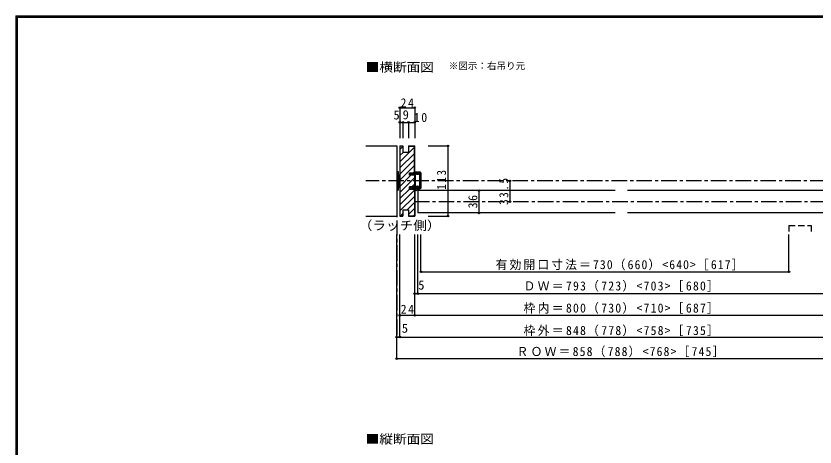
# Model space of a CAD drawing. Units: millimetres at full size, sheet at 1:5. Extents: x -973 to 977, y -718 to 696.
# Drawn here: x -973 to 316, y 1 to 696 of the extents above; entities that cross this region are included whole.
import ezdxf
from ezdxf.enums import TextEntityAlignment as Align

# ---------------------------------------------------------------- set-up
doc = ezdxf.new("R2010")
doc.units = ezdxf.units.MM
doc.header["$LTSCALE"] = 5
doc.header["$PDMODE"] = 32
doc.header["$PDSIZE"] = 2.5
for name, pattern in [('CHAIN1', [8, 5, -1, 1, -1]), ('DASHED1', [1.8, 1.2, -0.6]), ('DASHED2', [3, 2, -1])]:
    doc.linetypes.add(name, pattern=pattern)
for name, color, linetype in [('0-1_通り芯', 4, 'DASHED1'), ('0-3_仕上げ', 7, 'Continuous'), ('0-4_枠', 3, 'Continuous'), ('0-6_扉', 6, 'Continuous'), ('0-7_金物', 7, 'Continuous'), ('0-8_戸当り', 7, 'Continuous'), ('0-A_文字', 3, 'Continuous'), ('0-B_寸法', 7, 'Continuous'), ('0-C_ハッチ', 4, 'Continuous'), ('F-1_枠', 6, 'Continuous')]:
    doc.layers.add(name, color=color, linetype=linetype)
doc.styles.add('ＭＳ ゴシック', font='')
doc.styles.get('ＭＳ ゴシック').set_extended_font_data('MS Gothic')

msp = doc.modelspace()

# ---------------------------------------------------------------- linework, layer by layer
at = {"layer": '0-1_通り芯', "linetype": 'CHAIN1'}
for p, q in [((-359.2, 486.5), (-359.2, 178.5)), ((412.506, 430), (-409.2, 430)), ((333.506, 396.5), (-330.2, 396.5))]:
    msp.add_line(p, q, dxfattribs=at)
at = {"layer": '0-3_仕上げ'}
for p, q in [((-409.2, 486.5), (-359.2, 486.5)), ((-359.2, 486.5), (-359.2, 373.5)), ((-409.2, 373.5), (-359.2, 373.5))]:
    msp.add_line(p, q, dxfattribs=at)
at = {"layer": '0-4_枠'}
for p, q in [((-354.2, 486.5), (-354.2, 373.5)), ((-354.2, 486.5), (-349.2, 486.5)), ((-349.2, 486.5), (-349.2, 476.5)), ((-340.2, 486.5), (-330.2, 486.5)), ((-340.2, 486.5), (-340.2, 476.5)), ((-340.2, 486), (-330.7, 486)), ((-330.7, 442.979), (-330.7, 486)), ((-330.2, 442.979), (-330.2, 486.5)), ((-349.2, 476.5), (-340.2, 476.5)), ((-338.7, 442.979), (-330.2, 442.979)), ((-338.7, 439.279), (-338.7, 442.979)), ((-330.2, 439.279), (-338.7, 439.279)), ((-330.2, 420.679), (-330.2, 439.279)), ((-330.2, 420.679), (-338.7, 420.679)), ((-338.7, 416.979), (-338.7, 420.679)), ((-338.7, 416.979), (-330.2, 416.979)), ((-330.7, 416.979), (-330.7, 374)), ((-330.2, 416.979), (-330.2, 373.5)), ((-349.2, 383.5), (-340.2, 383.5)), ((-349.2, 383.5), (-349.2, 373.5)), ((-340.2, 383.5), (-340.2, 373.5)), ((-340.2, 374), (-330.7, 374)), ((-354.2, 373.5), (-349.2, 373.5)), ((-340.2, 373.5), (-330.2, 373.5))]:
    msp.add_line(p, q, dxfattribs=at)
at = {"layer": '0-6_扉'}
for p, q in [((-6.847, 414.5), (-325.2, 414.5)), ((-325.2, 414.5), (-325.2, 378.5)), ((331.506, 414.5), (13.153, 414.5)), ((-6.847, 378.5), (-325.2, 378.5)), ((331.506, 378.5), (13.153, 378.5))]:
    msp.add_line(p, q, dxfattribs=at)
at = {"layer": '0-6_扉', "linetype": 'DASHED2'}
for p, q in [((273.512, 358.408), (273.512, 343.5)), ((273.512, 358.408), (309.512, 358.408)), ((309.512, 358.408), (309.512, 343.5))]:
    msp.add_line(p, q, dxfattribs=at)
at = {"layer": '0-7_金物'}
for p, q in [((-359.2, 445), (-359.2, 415)), ((-359.2, 445), (-356.7, 445)), ((-356.7, 445), (-356.7, 415)), ((-356.7, 440), (-354.7, 440)), ((-354.7, 440), (-354.7, 420)), ((-354.7, 439), (-354.2, 439)), ((-359.2, 415), (-356.7, 415)), ((-356.7, 420), (-354.7, 420)), ((-354.7, 421), (-354.2, 421))]:
    msp.add_line(p, q, dxfattribs=at)
at = {"layer": '0-8_戸当り'}
for p, q in [((-337.7, 441.079), (-334.7, 442.979)), ((-334.7, 439.579), (-337.7, 441.079)), ((-334.7, 441.829), (-334.7, 442.979)), ((-330.2, 441.829), (-334.7, 441.829)), ((-334.7, 440.329), (-330.2, 440.329)), ((-334.7, 439.579), (-334.7, 440.329)), ((-330.2, 442.079), (-327.7, 442.079)), ((-330.2, 441.829), (-330.2, 442.079)), ((-330.2, 419.629), (-330.2, 440.329)), ((-330.098, 443.604), (-328.198, 442.154)), ((-321.2, 444.129), (-329.9, 444.129)), ((-328.7, 422.129), (-328.7, 440.379)), ((-328.2, 440.879), (-327.7, 440.879)), ((-327.7, 442.379), (-327.7, 442.629)), ((-325, 442.629), (-327.7, 442.629)), ((-327.7, 442.329), (-327.7, 442.079)), ((-327.314, 442.616), (-325.596, 442.143)), ((-326.866, 441.328), (-326.005, 441.015)), ((-325, 440.629), (-325, 442.629)), ((-323.8, 440.629), (-325, 440.629)), ((-323.8, 442.629), (-323.8, 440.629)), ((-321.7, 442.629), (-323.8, 442.629)), ((-321.7, 419.629), (-321.7, 442.629)), ((-320.2, 443.129), (-320.2, 418.629)), ((-334.7, 418.129), (-334.7, 416.979)), ((-329.5, 418.129), (-334.7, 418.129)), ((-329.5, 416.629), (-329.5, 418.129)), ((-328.8, 416.629), (-328.8, 419.129)), ((-328.2, 421.629), (-326.24, 421.629)), ((-327.7, 418.829), (-326.497, 420.081)), ((-327.7, 418.129), (-327.7, 418.829)), ((-320.7, 418.129), (-327.7, 418.129)), ((-327.209, 415.645), (-322.261, 418.129)), ((-326.895, 415.019), (-320.7, 418.129)), ((-325.7, 419.679), (-325.7, 419.629)), ((-321.7, 419.629), (-325.7, 419.629)), ((-325.231, 421.079), (-322.609, 421.897)), ((-324.683, 419.784), (-322.192, 420.561))]:
    msp.add_line(p, q, dxfattribs=at)
for points in [[(-334.7, 420.379), (-337.7, 418.879), (-334.7, 416.979)], [(-334.7, 420.379), (-334.7, 419.629), (-330.2, 419.629)], [(-329.5, 418.129), (-329.5, 419.129), (-328.7, 419.129), (-328.7, 420.229), (-326.363, 420.229)]]:
    msp.add_lwpolyline(points, dxfattribs=at)
for centre, radius, start, end in [((-329.9, 443.829), 0.3, 90, 228.65222), ((-328.2, 440.379), 0.5, 90, 180), ((-328, 442.379), 0.3, 228.65222, 360), ((-327.4, 442.329), 0.3, 73.20997, 180), ((-327.7, 441.879), 1, 270, 326.52262), ((-325.8, 441.579), 0.6, 246.66235, 0), ((-325.8, 441.579), 0.6, 0, 73.20997), ((-321.2, 443.129), 1, 0, 90), ((-327.7, 416.629), 1.8, 180, 296.57515), ((-327.7, 416.629), 1.1, 180, 296.57515), ((-328.2, 422.129), 0.5, 180, 270), ((-326.2, 419.679), 0.5, 0, 126.38479), ((-326.363, 419.429), 0.8, 48.59038, 90), ((-326.24, 420.429), 1.2, 32.78874, 90), ((-325.04, 420.929), 1.2, 228.59038, 287.32983), ((-322.4, 421.229), 0.7, 287.32983, 107.32983), ((-320.7, 418.629), 0.5, 270, 0)]:
    msp.add_arc(centre, radius, start, end, dxfattribs=at)
at = {"layer": '0-B_寸法', "color": 4}
for p, q in [((-354.2, 548.003), (-354.2, 498.961)), ((-354.2, 524.479), (-330.2, 524.479)), ((-349.2, 524.479), (-349.2, 498.961)), ((-340.2, 524.479), (-340.2, 498.961)), ((-308.34, 486.5), (-276.43, 486.5)), ((-276.43, 373.5), (-276.43, 486.5)), ((-176.43, 396.5), (-176.43, 430)), ((-226.43, 378.5), (-226.43, 414.5)), ((-308.34, 373.5), (-276.43, 373.5)), ((-359.2, 143.5), (-359.2, 343.5)), ((-354.2, 178.5), (-354.2, 343.5)), ((-330.2, 213.5), (-330.2, 343.5)), ((-325.2, 248.5), (-325.2, 343.5)), ((-320.2, 283.5), (-320.2, 343.5)), ((273.512, 283.5), (273.512, 343.5)), ((-320.2, 283.5), (273.512, 283.5)), ((-330.2, 248.5), (333.506, 248.5)), ((-354.2, 213.5), (357.506, 213.5)), ((-359.2, 178.5), (362.506, 178.5)), ((362.506, 143.5), (-359.2, 143.5))]:
    msp.add_line(p, q, dxfattribs=at)
msp.add_lwpolyline([(-354.2, 548.003), (-330.2, 548.003), (-330.2, 498.961)], dxfattribs=at)
at = {"layer": '0-B_寸法'}
for p in [(-354.2, 548.003), (-330.2, 548.003), (-354.2, 524.479), (-349.2, 524.479), (-340.2, 524.479), (-330.2, 524.479), (-276.43, 486.5), (-176.43, 430), (-226.43, 414.5), (-176.43, 396.5), (-276.43, 373.5), (-226.43, 378.5), (-320.2, 283.5), (273.512, 283.5), (-330.2, 248.5), (-325.2, 248.5), (-354.2, 213.5), (-330.2, 213.5), (-359.2, 178.5), (-354.2, 178.5), (-359.2, 143.5)]:
    msp.add_point(p, dxfattribs=at)
at = {"layer": '0-C_ハッチ'}
for p, q in [((-354.2, 480.679), (-349.2, 485.679)), ((-354.2, 460.88), (-330.7, 484.38)), ((-340.2, 484.78), (-338.48, 486.5)), ((-354.2, 470.78), (-348.48, 476.5)), ((-354.2, 450.981), (-330.7, 474.481)), ((-354.2, 441.081), (-330.7, 464.581)), ((-354.2, 431.182), (-330.7, 454.682)), ((-354.2, 421.282), (-336.203, 439.279)), ((-332.503, 442.979), (-330.7, 444.782)), ((-354.2, 411.383), (-330.2, 435.383)), ((-335.004, 420.679), (-330.2, 425.483)), ((-354.2, 401.483), (-338.7, 416.983)), ((-354.2, 391.584), (-330.7, 415.084)), ((-354.2, 381.684), (-330.7, 405.184)), ((-342.485, 383.5), (-330.7, 395.285)), ((-352.485, 373.5), (-349.2, 376.785)), ((-340.2, 375.885), (-330.7, 385.385)), ((-332.186, 374), (-330.7, 375.486))]:
    msp.add_line(p, q, dxfattribs=at)
at = {"layer": 'F-1_枠'}
for p, q in [((-973.347, 695.833), (-973.347, -700.833)), ((-973.347, 695.833), (976.653, 695.833)), ((-973.347, 695), (976.653, 695)), ((-973.347, 694.167), (976.653, 694.167)), ((-972.514, 695.833), (-972.514, -700.833)), ((-971.68, 695.833), (-971.68, -700.833))]:
    msp.add_line(p, q, dxfattribs=at)

# ---------------------------------------------------------------- texts
at = {"layer": '0-A_文字', "color": 7, "style": 'ＭＳ ゴシック', "width": 1.1}
for s, p in [('■横断面図', (-409.2, 601.667)), ('（ラッチ側）', (-420.45, 346.605)), ('■縦断面図', (-409.2, 2.5))]:
    msp.add_text(s, height=14.66, dxfattribs=at).set_placement(p, align=Align.BOTTOM_LEFT)
at = {"layer": '0-A_文字', "color": 7, "style": 'ＭＳ ゴシック'}
msp.add_text('※図示：右吊り元', height=11, dxfattribs=at).set_placement((-275.208, 606.667), align=Align.BOTTOM_LEFT)
at = {"layer": '0-B_寸法', "style": 'ＭＳ ゴシック'}
for s, p in [('5', (-364.37, 524.633)), ('9', (-349.583, 525.027)), ('5', (-324.45, 250.5)), ('5', (-350.922, 181))]:
    msp.add_text(s, height=14.66, dxfattribs=at).set_placement(p, align=Align.BOTTOM_LEFT)
at = {"layer": '0-B_寸法', "char_height": 14.66, "attachment_point": 7, "style": 'ＭＳ ゴシック'}
for s, insert in [('\\T1.27;\\W0.95;24', (-352.969, 548.584)), ('\\T1.27;\\W0.95;10', (-331.55, 524.83)), ('\\T1.18;\\W0.95;有効開口寸法＝730（660）<640>［617］', (-199.597, 286)), ('\\T1.2;\\W0.95;ＤＷ＝793（723）<703>［680］', (-154.597, 251.653)), ('\\T1.2;\\W0.95;枠内＝800（730）<710>［687］', (-154.597, 216)), ('\\T1.27;\\W0.95;24', (-352.825, 216)), ('\\T1.2;\\W0.95;枠外＝848（778）<758>［735］', (-154.597, 179.806)), ('\\T1.19;\\W0.95;ＲＯＷ＝858（788）<768>［745］', (-165.847, 146))]:
    msp.add_mtext(s, dxfattribs=dict(at, insert=insert))
at = {"layer": '0-B_寸法', "char_height": 14.66, "attachment_point": 7, "rotation": 90, "style": 'ＭＳ ゴシック'}
for s, insert in [('\\T1.27;\\W0.9;113', (-279.508, 416.023)), ('\\T1.28;\\W0.9;33.5', (-178.93, 391.375)), ('\\T1.27;\\W0.95;36', (-228.93, 385.875))]:
    msp.add_mtext(s, dxfattribs=dict(at, insert=insert))

doc.saveas('drawing.dxf')
